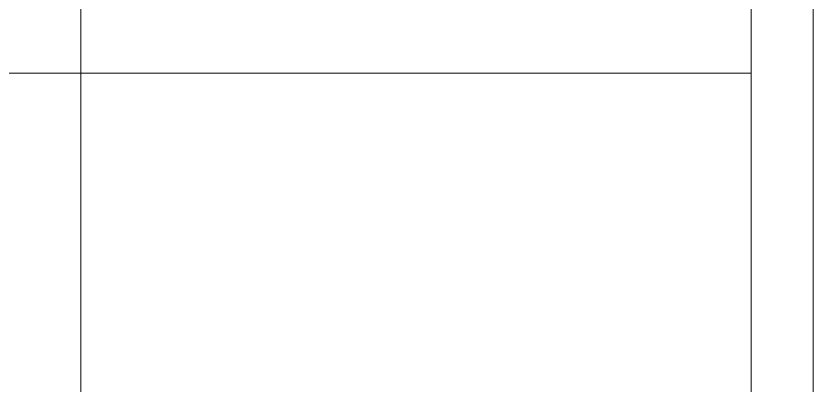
# Model space of a CAD drawing. Header units: millimetres. Extents: x -10700 to 10700, y -2540 to 1320000.
# Drawn here: x 3534 to 6750, y 379742 to 381231 of the extents above; entities that cross this region are included whole.
import ezdxf

# ---------------------------------------------------------------- set-up
doc = ezdxf.new("R2010")
doc.units = ezdxf.units.MM
doc.layers.add('A-GENM', color=13, linetype='Continuous', lineweight=9)
doc.layers.add('A-MASS', color=70, linetype='Continuous', lineweight=9)

# ---------------------------------------------------------------- blocks, each defined once
blk = doc.blocks.new('Steel_Column_Final - Steel_Column_Final-329235-_3D_')
at = {"layer": 'A-GENM'}
mesh = blk.add_polyface(dxfattribs=at)
corners = [(6500, 2500, 9590), (-6500, 2500, 9590), (-6500, 4000, 9590), (6500, 4000, 9590)]
mesh.append_faces([[corners[k] for k in face] for face in [(3, 0, 1, 2)]])
mesh = blk.add_polyface(dxfattribs=at)
corners = [(-6500, 2500, 11390), (6500, 2500, 11390), (6500, 4000, 11390), (-6500, 4000, 11390)]
mesh.append_faces([[corners[k] for k in face] for face in [(3, 0, 1, 2)]])
mesh = blk.add_polyface(dxfattribs=at)
corners = [(-6500, 4000, 11390), (6500, 4000, 11390), (6500, 4000, 9590), (-6500, 4000, 9590)]
mesh.append_faces([[corners[k] for k in face] for face in [(3, 0, 1, 2)]])
mesh = blk.add_polyface(dxfattribs=at)
corners = [(6500, 2500, 11390), (6500, 2500, 9590), (6500, 4000, 9590), (6500, 4000, 11390)]
mesh.append_faces([[corners[k] for k in face] for face in [(2, 3, 0, 1)]])

msp = doc.modelspace()

# ---------------------------------------------------------------- block references
at = {"layer": 'A-GENM'}
msp.add_blockref('Steel_Column_Final - Steel_Column_Final-329235-_3D_', (0, 377000, 218610), dxfattribs=at)

# ---------------------------------------------------------------- meshes
at = {"layer": 'A-MASS', "transparency": 33554560}
mesh = msp.add_polyface(dxfattribs=at)
corners = [(0, 377000, 233800), (6500, 377000, 233800), (6500, 425000, 233800), (0, 425000, 233800)]
mesh.append_faces([[corners[k] for k in face] for face in [(3, 0, 1, 2)]])
mesh = msp.add_polyface(dxfattribs=at)
corners = [(3795.6, 377000, 230000), (0, 377000, 230000), (0, 425000, 230000), (3795.6, 425000, 230000)]
mesh.append_faces([[corners[k] for k in face] for face in [(3, 0, 1, 2)]])
mesh = msp.add_polyface(dxfattribs=at)
corners = [(6750, 377000, 233300), (3795.6, 377000, 232779.1), (3795.6, 425000, 232779.1), (6750, 425000, 233300)]
mesh.append_faces([[corners[k] for k in face] for face in [(2, 3, 0, 1)]])
mesh = msp.add_polyface(dxfattribs=at)
corners = [(3795.6, 377000, 232779.1), (3795.6, 377000, 230000), (3795.6, 425000, 230000), (3795.6, 425000, 232779.1)]
mesh.append_faces([[corners[k] for k in face] for face in [(2, 3, 0, 1)]])
mesh = msp.add_polyface(dxfattribs=at)
corners = [(6500, 377000, 233800), (6500, 377000, 234800), (6500, 425000, 234800), (6500, 425000, 233800)]
mesh.append_faces([[corners[k] for k in face] for face in [(3, 0, 1, 2)]])
mesh = msp.add_polyface(dxfattribs=at)
corners = [(6500, 377000, 234800), (6750, 377000, 234800), (6750, 425000, 234800), (6500, 425000, 234800)]
mesh.append_faces([[corners[k] for k in face] for face in [(2, 3, 0, 1)]])
mesh = msp.add_polyface(dxfattribs=at)
corners = [(6750, 377000, 234800), (6750, 377000, 233300), (6750, 425000, 233300), (6750, 425000, 234800)]
mesh.append_faces([[corners[k] for k in face] for face in [(3, 0, 1, 2)]])

doc.saveas('drawing.dxf')
